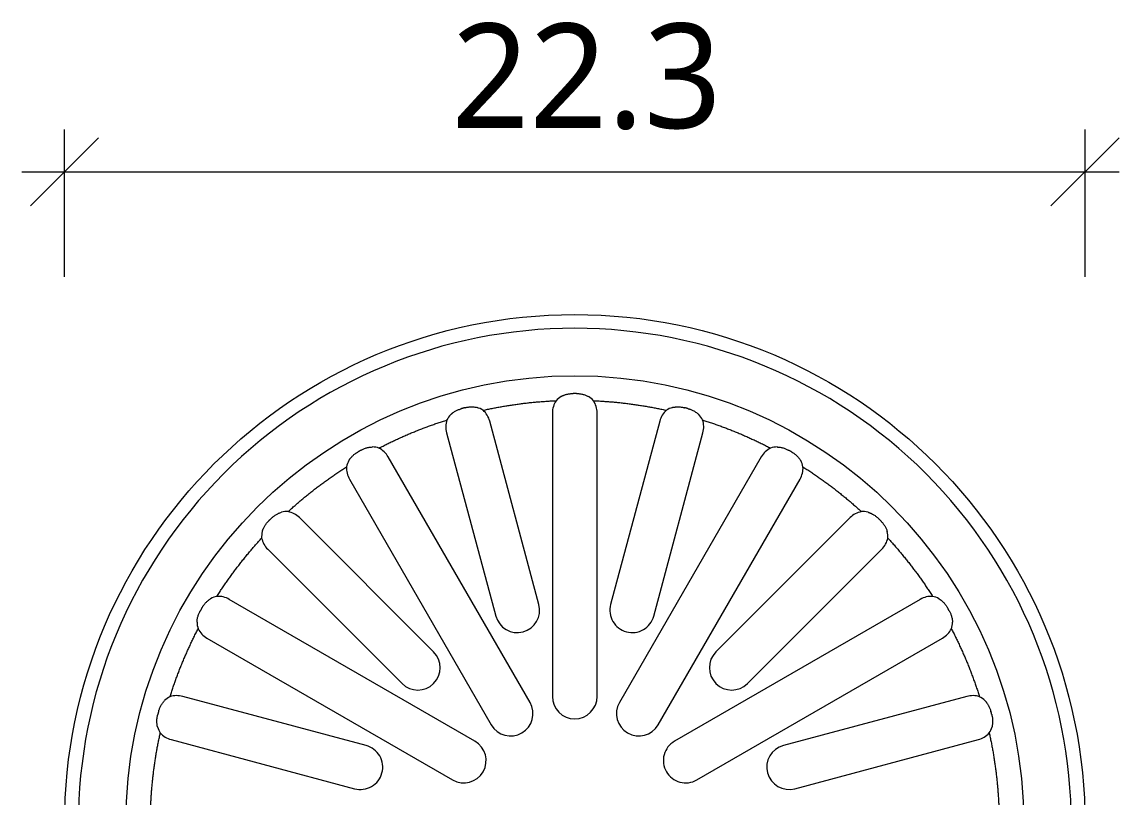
# Model space of a CAD drawing. Header units: millimetres. Extents: x -1245 to 7283, y 1609 to 4579.
# Drawn here: x 5082.1 to 5291.7, y 3968.7 to 4116.8 of the extents above; entities that cross this region are included whole.
import ezdxf

# ---------------------------------------------------------------- set-up
doc = ezdxf.new("R2010")
doc.units = ezdxf.units.MM
doc.styles.add('微軟正黑體-20', font='Microsoft JhengHei.ttf', dxfattribs={"height": 20})

msp = doc.modelspace()

# ---------------------------------------------------------------- linework, layer by layer
at = {"lineweight": 5}
for p, q in [((5090.24, 4068.13, 163.19), (5090.24, 4096.28, 163.19)), ((5285.17, 4068.13, 163.19), (5285.17, 4096.28, 163.19)), ((5096.75, 4094.66, 163.19), (5083.74, 4081.65, 163.19)), ((5278.66, 4081.65, 163.19), (5291.67, 4094.66, 163.19)), ((5082.11, 4088.15, 163.19), (5291.67, 4088.15, 163.19)), ((5180.86, 4005.49, 163.19), (5171.47, 4040.53, 163.19)), ((5183.44, 4042.11, 163.19), (5183.44, 3987.91, 163.19)), ((5191.98, 3987.91, 163.19), (5191.98, 4042.11, 163.19)), ((5203.94, 4040.53, 163.19), (5194.55, 4005.49, 163.19)), ((5163.22, 4038.32, 163.19), (5172.61, 4003.28, 163.19)), ((5202.8, 4003.28, 163.19), (5212.19, 4038.32, 163.19)), ((5179.17, 3986.77, 163.19), (5152.07, 4033.7, 163.19)), ((5223.34, 4033.7, 163.19), (5196.25, 3986.77, 163.19)), ((5144.67, 4029.43, 163.19), (5171.77, 3982.5, 163.19)), ((5203.64, 3982.5, 163.19), (5230.74, 4029.43, 163.19)), ((5160.75, 3996.44, 163.19), (5135.1, 4022.09, 163.19)), ((5240.31, 4022.09, 163.19), (5214.66, 3996.44, 163.19)), ((5129.06, 4016.05, 163.19), (5154.71, 3990.4, 163.19)), ((5220.7, 3990.4, 163.19), (5246.35, 4016.05, 163.19)), ((5168.64, 3979.37, 163.19), (5121.71, 4006.47, 163.19)), ((5253.7, 4006.47, 163.19), (5206.77, 3979.37, 163.19)), ((5117.44, 3999.08, 163.19), (5164.37, 3971.98, 163.19)), ((5211.04, 3971.98, 163.19), (5257.97, 3999.08, 163.19)), ((5147.86, 3978.54, 163.19), (5112.82, 3987.92, 163.19)), ((5262.59, 3987.92, 163.19), (5227.55, 3978.54, 163.19)), ((5110.61, 3979.68, 163.19), (5145.65, 3970.29, 163.19)), ((5229.76, 3970.29, 163.19), (5264.8, 3979.68, 163.19))]:
    msp.add_line(p, q, dxfattribs=at)
for radius in [97.46, 85.77]:
    msp.add_circle((5187.71, 3963.44, 163.19), radius, dxfattribs=at)
for points, knots in [([(5282.55, 3963.44, 163.19), (5282.55, 3938.29, 163.19), (5272.55, 3914.16, 163.19), (5236.98, 3878.59, 163.19), (5212.86, 3868.6, 163.19), (5162.55, 3868.6, 163.19), (5138.43, 3878.59, 163.19), (5102.86, 3914.16, 163.19), (5092.86, 3938.29, 163.19), (5092.86, 3988.59, 163.19), (5102.86, 4012.72, 163.19), (5138.43, 4048.29, 163.19), (5162.55, 4058.28, 163.19), (5212.86, 4058.28, 163.19), (5236.98, 4048.29, 163.19), (5272.55, 4012.72, 163.19), (5282.55, 3988.59, 163.19), (5282.55, 3963.44, 163.19)], [0, 0, 0, 0, 0.125, 0.125, 0.25, 0.25, 0.375, 0.375, 0.5, 0.5, 0.625, 0.625, 0.75, 0.75, 0.875, 0.875, 1, 1, 1, 1]), ([(5185.11, 4045.26, 163.19), (5185.16, 4045.28, 163.19), (5185.25, 4045.33, 163.19), (5185.39, 4045.39, 163.19), (5185.52, 4045.45, 163.19), (5185.71, 4045.52, 163.19), (5185.93, 4045.6, 163.19), (5186.23, 4045.68, 163.19), (5186.51, 4045.74, 163.19), (5186.81, 4045.78, 163.19), (5187.05, 4045.8, 163.19), (5187.25, 4045.81, 163.19), (5187.35, 4045.81, 163.19), (5187.39, 4045.81, 163.19)], [0, 0, 0, 0, 0.068534, 0.133405, 0.193969, 0.249675, 0.38202, 0.499626, 0.635108, 0.749654, 0.874925, 0.943475, 1, 1, 1, 1]), ([(5188.02, 4045.81, 163.19), (5187.97, 4045.81, 163.19), (5187.86, 4045.82, 163.19), (5187.71, 4045.82, 163.19), (5187.55, 4045.82, 163.19), (5187.45, 4045.81, 163.19), (5187.39, 4045.81, 163.19)], [0, 0, 0, 0, 0.250382, 0.5, 0.749618, 1, 1, 1, 1]), ([(5188.02, 4045.81, 163.19), (5188.06, 4045.81, 163.19), (5188.16, 4045.81, 163.19), (5188.36, 4045.8, 163.19), (5188.6, 4045.78, 163.19), (5188.9, 4045.74, 163.19), (5189.18, 4045.68, 163.19), (5189.47, 4045.6, 163.19), (5189.75, 4045.5, 163.19), (5190.03, 4045.39, 163.19), (5190.21, 4045.3, 163.19), (5190.3, 4045.26, 163.19)], [0, 0, 0, 0, 0.056352, 0.124658, 0.249629, 0.364158, 0.499576, 0.617262, 0.749624, 0.865858, 1, 1, 1, 1]), ([(5164.02, 4041.8, 163.19), (5164.06, 4041.83, 163.19), (5164.14, 4041.9, 163.19), (5164.26, 4042, 163.19), (5164.37, 4042.09, 163.19), (5164.53, 4042.2, 163.19), (5164.73, 4042.34, 163.19), (5164.99, 4042.49, 163.19), (5165.25, 4042.62, 163.19), (5165.53, 4042.74, 163.19), (5165.76, 4042.82, 163.19), (5165.95, 4042.88, 163.19), (5166.04, 4042.91, 163.19), (5166.09, 4042.92, 163.19)], [0, 0, 0, 0, 0.068534, 0.133405, 0.193969, 0.249675, 0.38202, 0.499626, 0.635108, 0.749654, 0.874925, 0.943475, 1, 1, 1, 1]), ([(5166.69, 4043.08, 163.19), (5166.64, 4043.07, 163.19), (5166.54, 4043.05, 163.19), (5166.38, 4043.01, 163.19), (5166.23, 4042.97, 163.19), (5166.14, 4042.93, 163.19), (5166.09, 4042.92, 163.19)], [0, 0, 0, 0, 0.250382, 0.5, 0.749618, 1, 1, 1, 1]), ([(5166.69, 4043.08, 163.19), (5166.73, 4043.09, 163.19), (5166.83, 4043.12, 163.19), (5167.02, 4043.16, 163.19), (5167.26, 4043.21, 163.19), (5167.55, 4043.24, 163.19), (5167.85, 4043.26, 163.19), (5168.15, 4043.26, 163.19), (5168.44, 4043.24, 163.19), (5168.74, 4043.2, 163.19), (5168.93, 4043.16, 163.19), (5169.04, 4043.14, 163.19)], [0, 0, 0, 0, 0.056352, 0.124658, 0.249629, 0.364158, 0.499576, 0.617262, 0.749624, 0.865858, 1, 1, 1, 1]), ([(5170.2, 4042.61, 163.19), (5170.48, 4042.67, 163.19), (5171.06, 4042.79, 163.19), (5171.92, 4042.97, 163.19), (5172.78, 4043.14, 163.19), (5173.65, 4043.29, 163.19), (5174.52, 4043.44, 163.19), (5175.38, 4043.58, 163.19), (5176.25, 4043.71, 163.19), (5177.12, 4043.83, 163.19), (5177.99, 4043.94, 163.19), (5178.87, 4044.04, 163.19), (5179.74, 4044.13, 163.19), (5180.62, 4044.21, 163.19), (5181.49, 4044.28, 163.19), (5182.37, 4044.34, 163.19), (5183.25, 4044.4, 163.19), (5183.83, 4044.43, 163.19), (5184.13, 4044.44, 163.19)], [0, 0, 0, 0, 0.0626289, 0.1252063, 0.1877395, 0.2502358, 0.3127027, 0.3751474, 0.4375774, 0.5, 0.5624226, 0.6248526, 0.6872973, 0.7497642, 0.8122605, 0.8747937, 0.9373711, 1, 1, 1, 1]), ([(5191.28, 4044.44, 163.19), (5191.58, 4044.43, 163.19), (5192.16, 4044.4, 163.19), (5193.04, 4044.34, 163.19), (5193.92, 4044.28, 163.19), (5194.8, 4044.21, 163.19), (5195.67, 4044.13, 163.19), (5196.54, 4044.04, 163.19), (5197.42, 4043.94, 163.19), (5198.29, 4043.83, 163.19), (5199.16, 4043.71, 163.19), (5200.03, 4043.58, 163.19), (5200.9, 4043.44, 163.19), (5201.76, 4043.29, 163.19), (5202.63, 4043.14, 163.19), (5203.49, 4042.97, 163.19), (5204.35, 4042.79, 163.19), (5204.93, 4042.67, 163.19), (5205.21, 4042.61, 163.19)], [0, 0, 0, 0, 0.0626289, 0.1252063, 0.1877395, 0.2502358, 0.3127027, 0.3751474, 0.4375774, 0.5, 0.5624226, 0.6248526, 0.6872973, 0.7497642, 0.8122605, 0.8747937, 0.9373711, 1, 1, 1, 1]), ([(5206.37, 4043.14, 163.19), (5206.43, 4043.15, 163.19), (5206.53, 4043.17, 163.19), (5206.68, 4043.2, 163.19), (5206.82, 4043.22, 163.19), (5207.02, 4043.24, 163.19), (5207.26, 4043.26, 163.19), (5207.56, 4043.26, 163.19), (5207.85, 4043.24, 163.19), (5208.15, 4043.21, 163.19), (5208.39, 4043.16, 163.19), (5208.58, 4043.12, 163.19), (5208.68, 4043.09, 163.19), (5208.72, 4043.08, 163.19)], [0, 0, 0, 0, 0.068534, 0.133405, 0.193969, 0.249675, 0.38202, 0.499626, 0.635108, 0.749654, 0.874925, 0.943475, 1, 1, 1, 1]), ([(5209.32, 4042.92, 163.19), (5209.28, 4042.93, 163.19), (5209.18, 4042.97, 163.19), (5209.03, 4043.01, 163.19), (5208.88, 4043.05, 163.19), (5208.77, 4043.07, 163.19), (5208.72, 4043.08, 163.19)], [0, 0, 0, 0, 0.2503822, 0.5, 0.7496178, 1, 1, 1, 1]), ([(5209.32, 4042.92, 163.19), (5209.37, 4042.91, 163.19), (5209.46, 4042.88, 163.19), (5209.65, 4042.82, 163.19), (5209.88, 4042.74, 163.19), (5210.16, 4042.63, 163.19), (5210.42, 4042.49, 163.19), (5210.68, 4042.34, 163.19), (5210.92, 4042.18, 163.19), (5211.16, 4042, 163.19), (5211.31, 4041.87, 163.19), (5211.39, 4041.8, 163.19)], [0, 0, 0, 0, 0.056352, 0.124658, 0.249629, 0.364158, 0.499576, 0.617262, 0.749624, 0.865858, 1, 1, 1, 1]), ([(5150.3, 4035.38, 163.19), (5150.56, 4035.51, 163.19), (5151.09, 4035.78, 163.19), (5151.87, 4036.17, 163.19), (5152.66, 4036.56, 163.19), (5153.46, 4036.93, 163.19), (5154.26, 4037.3, 163.19), (5155.06, 4037.66, 163.19), (5155.87, 4038.01, 163.19), (5156.68, 4038.35, 163.19), (5157.49, 4038.68, 163.19), (5158.31, 4039, 163.19), (5159.13, 4039.32, 163.19), (5159.95, 4039.62, 163.19), (5160.78, 4039.92, 163.19), (5161.61, 4040.21, 163.19), (5162.45, 4040.49, 163.19), (5163.01, 4040.66, 163.19), (5163.29, 4040.75, 163.19)], [0, 0, 0, 0, 0.062629, 0.125206, 0.187739, 0.250236, 0.312703, 0.375147, 0.437577, 0.5, 0.562423, 0.624853, 0.687297, 0.749764, 0.812261, 0.874794, 0.937371, 1, 1, 1, 1]), ([(5212.13, 4040.75, 163.19), (5212.41, 4040.66, 163.19), (5212.96, 4040.49, 163.19), (5213.8, 4040.21, 163.19), (5214.63, 4039.92, 163.19), (5215.46, 4039.62, 163.19), (5216.28, 4039.32, 163.19), (5217.1, 4039, 163.19), (5217.92, 4038.68, 163.19), (5218.73, 4038.35, 163.19), (5219.54, 4038.01, 163.19), (5220.35, 4037.66, 163.19), (5221.15, 4037.3, 163.19), (5221.95, 4036.93, 163.19), (5222.75, 4036.56, 163.19), (5223.54, 4036.17, 163.19), (5224.33, 4035.78, 163.19), (5224.85, 4035.51, 163.19), (5225.11, 4035.38, 163.19)], [0, 0, 0, 0, 0.062629, 0.125206, 0.187739, 0.250236, 0.312703, 0.375147, 0.437577, 0.5, 0.562423, 0.624853, 0.687297, 0.749764, 0.812261, 0.874794, 0.937371, 1, 1, 1, 1]), ([(5144.55, 4033, 163.19), (5144.58, 4033.04, 163.19), (5144.64, 4033.13, 163.19), (5144.72, 4033.25, 163.19), (5144.81, 4033.37, 163.19), (5144.93, 4033.52, 163.19), (5145.09, 4033.7, 163.19), (5145.31, 4033.92, 163.19), (5145.52, 4034.12, 163.19), (5145.76, 4034.3, 163.19), (5145.96, 4034.44, 163.19), (5146.13, 4034.54, 163.19), (5146.21, 4034.59, 163.19), (5146.25, 4034.61, 163.19)], [0, 0, 0, 0, 0.068534, 0.133405, 0.193969, 0.249675, 0.38202, 0.499626, 0.635108, 0.749654, 0.874925, 0.943475, 1, 1, 1, 1]), ([(5146.79, 4034.93, 163.19), (5146.75, 4034.9, 163.19), (5146.65, 4034.86, 163.19), (5146.52, 4034.78, 163.19), (5146.38, 4034.7, 163.19), (5146.3, 4034.64, 163.19), (5146.25, 4034.61, 163.19)], [0, 0, 0, 0, 0.250382, 0.5, 0.749618, 1, 1, 1, 1]), ([(5146.79, 4034.93, 163.19), (5146.83, 4034.95, 163.19), (5146.92, 4035, 163.19), (5147.09, 4035.09, 163.19), (5147.31, 4035.2, 163.19), (5147.59, 4035.31, 163.19), (5147.86, 4035.4, 163.19), (5148.16, 4035.47, 163.19), (5148.44, 4035.53, 163.19), (5148.74, 4035.57, 163.19), (5148.94, 4035.59, 163.19), (5149.04, 4035.59, 163.19)], [0, 0, 0, 0, 0.056352, 0.124658, 0.249629, 0.364158, 0.499576, 0.617262, 0.749624, 0.865858, 1, 1, 1, 1]), ([(5226.37, 4035.59, 163.19), (5226.42, 4035.59, 163.19), (5226.52, 4035.58, 163.19), (5226.68, 4035.57, 163.19), (5226.82, 4035.55, 163.19), (5227.01, 4035.52, 163.19), (5227.25, 4035.47, 163.19), (5227.55, 4035.4, 163.19), (5227.82, 4035.31, 163.19), (5228.1, 4035.2, 163.19), (5228.32, 4035.09, 163.19), (5228.49, 4035, 163.19), (5228.58, 4034.95, 163.19), (5228.62, 4034.93, 163.19)], [0, 0, 0, 0, 0.068534, 0.133405, 0.193969, 0.249675, 0.38202, 0.499626, 0.635108, 0.749654, 0.874925, 0.943475, 1, 1, 1, 1]), ([(5229.16, 4034.61, 163.19), (5229.12, 4034.64, 163.19), (5229.03, 4034.7, 163.19), (5228.9, 4034.78, 163.19), (5228.76, 4034.86, 163.19), (5228.67, 4034.9, 163.19), (5228.62, 4034.93, 163.19)], [0, 0, 0, 0, 0.250382, 0.5, 0.749618, 1, 1, 1, 1]), ([(5229.16, 4034.61, 163.19), (5229.2, 4034.59, 163.19), (5229.28, 4034.54, 163.19), (5229.45, 4034.44, 163.19), (5229.65, 4034.3, 163.19), (5229.89, 4034.12, 163.19), (5230.1, 4033.92, 163.19), (5230.32, 4033.71, 163.19), (5230.51, 4033.49, 163.19), (5230.69, 4033.25, 163.19), (5230.8, 4033.09, 163.19), (5230.86, 4033, 163.19)], [0, 0, 0, 0, 0.0563524, 0.124658, 0.249629, 0.3641576, 0.499576, 0.6172622, 0.7496241, 0.8658578, 1, 1, 1, 1]), ([(5132.96, 4023.24, 163.19), (5133.18, 4023.44, 163.19), (5133.61, 4023.84, 163.19), (5134.27, 4024.42, 163.19), (5134.93, 4025, 163.19), (5135.6, 4025.57, 163.19), (5136.28, 4026.13, 163.19), (5136.96, 4026.68, 163.19), (5137.65, 4027.23, 163.19), (5138.35, 4027.77, 163.19), (5139.05, 4028.3, 163.19), (5139.75, 4028.82, 163.19), (5140.46, 4029.34, 163.19), (5141.18, 4029.84, 163.19), (5141.9, 4030.34, 163.19), (5142.63, 4030.84, 163.19), (5143.37, 4031.32, 163.19), (5143.86, 4031.64, 163.19), (5144.11, 4031.8, 163.19)], [0, 0, 0, 0, 0.062629, 0.125206, 0.187739, 0.250236, 0.312703, 0.375147, 0.437577, 0.5, 0.562423, 0.624853, 0.687297, 0.749764, 0.812261, 0.874794, 0.937371, 1, 1, 1, 1]), ([(5231.3, 4031.8, 163.19), (5231.55, 4031.64, 163.19), (5232.05, 4031.32, 163.19), (5232.78, 4030.84, 163.19), (5233.51, 4030.34, 163.19), (5234.23, 4029.84, 163.19), (5234.95, 4029.34, 163.19), (5235.66, 4028.82, 163.19), (5236.37, 4028.3, 163.19), (5237.07, 4027.77, 163.19), (5237.76, 4027.23, 163.19), (5238.45, 4026.68, 163.19), (5239.13, 4026.13, 163.19), (5239.81, 4025.57, 163.19), (5240.48, 4025, 163.19), (5241.14, 4024.42, 163.19), (5241.8, 4023.84, 163.19), (5242.24, 4023.44, 163.19), (5242.45, 4023.24, 163.19)], [0, 0, 0, 0, 0.062629, 0.125206, 0.187739, 0.250236, 0.312703, 0.375147, 0.437577, 0.5, 0.562423, 0.624853, 0.687297, 0.749764, 0.812261, 0.874794, 0.937371, 1, 1, 1, 1]), ([(5129.68, 4021.9, 163.19), (5129.65, 4021.87, 163.19), (5129.57, 4021.8, 163.19), (5129.45, 4021.69, 163.19), (5129.35, 4021.58, 163.19), (5129.28, 4021.5, 163.19), (5129.24, 4021.46, 163.19)], [0, 0, 0, 0, 0.250382, 0.5, 0.749618, 1, 1, 1, 1]), ([(5129.68, 4021.9, 163.19), (5129.72, 4021.93, 163.19), (5129.78, 4022, 163.19), (5129.93, 4022.14, 163.19), (5130.12, 4022.3, 163.19), (5130.35, 4022.47, 163.19), (5130.6, 4022.63, 163.19), (5130.86, 4022.78, 163.19), (5131.12, 4022.91, 163.19), (5131.4, 4023.03, 163.19), (5131.59, 4023.09, 163.19), (5131.69, 4023.13, 163.19)], [0, 0, 0, 0, 0.056352, 0.124658, 0.249629, 0.364158, 0.499576, 0.617262, 0.749624, 0.865858, 1, 1, 1, 1]), ([(5243.72, 4023.13, 163.19), (5243.78, 4023.11, 163.19), (5243.87, 4023.08, 163.19), (5244.02, 4023.02, 163.19), (5244.15, 4022.97, 163.19), (5244.33, 4022.89, 163.19), (5244.55, 4022.79, 163.19), (5244.81, 4022.63, 163.19), (5245.06, 4022.48, 163.19), (5245.29, 4022.3, 163.19), (5245.48, 4022.14, 163.19), (5245.63, 4022, 163.19), (5245.7, 4021.93, 163.19), (5245.73, 4021.9, 163.19)], [0, 0, 0, 0, 0.068534, 0.133405, 0.193969, 0.249675, 0.38202, 0.499626, 0.635108, 0.749654, 0.874925, 0.943475, 1, 1, 1, 1]), ([(5246.17, 4021.46, 163.19), (5246.13, 4021.5, 163.19), (5246.07, 4021.58, 163.19), (5245.96, 4021.69, 163.19), (5245.84, 4021.8, 163.19), (5245.77, 4021.87, 163.19), (5245.73, 4021.9, 163.19)], [0, 0, 0, 0, 0.250382, 0.5, 0.749618, 1, 1, 1, 1]), ([(5128.02, 4019.46, 163.19), (5128.03, 4019.51, 163.19), (5128.07, 4019.61, 163.19), (5128.12, 4019.75, 163.19), (5128.17, 4019.88, 163.19), (5128.25, 4020.06, 163.19), (5128.36, 4020.28, 163.19), (5128.51, 4020.55, 163.19), (5128.67, 4020.79, 163.19), (5128.85, 4021.03, 163.19), (5129.01, 4021.21, 163.19), (5129.14, 4021.36, 163.19), (5129.21, 4021.43, 163.19), (5129.24, 4021.46, 163.19)], [0, 0, 0, 0, 0.0685345, 0.1334045, 0.1939686, 0.2496751, 0.3820196, 0.4996257, 0.635108, 0.7496542, 0.8749251, 0.9434754, 1, 1, 1, 1]), ([(5246.17, 4021.46, 163.19), (5246.2, 4021.43, 163.19), (5246.27, 4021.36, 163.19), (5246.4, 4021.22, 163.19), (5246.56, 4021.03, 163.19), (5246.74, 4020.79, 163.19), (5246.9, 4020.55, 163.19), (5247.05, 4020.28, 163.19), (5247.18, 4020.02, 163.19), (5247.3, 4019.74, 163.19), (5247.36, 4019.56, 163.19), (5247.4, 4019.46, 163.19)], [0, 0, 0, 0, 0.056352, 0.124658, 0.249629, 0.364158, 0.499576, 0.617262, 0.749624, 0.865858, 1, 1, 1, 1]), ([(5119.35, 4007.04, 163.19), (5119.5, 4007.28, 163.19), (5119.82, 4007.78, 163.19), (5120.31, 4008.51, 163.19), (5120.8, 4009.24, 163.19), (5121.3, 4009.96, 163.19), (5121.81, 4010.68, 163.19), (5122.32, 4011.39, 163.19), (5122.85, 4012.1, 163.19), (5123.38, 4012.8, 163.19), (5123.92, 4013.49, 163.19), (5124.46, 4014.18, 163.19), (5125.02, 4014.86, 163.19), (5125.58, 4015.54, 163.19), (5126.15, 4016.21, 163.19), (5126.72, 4016.87, 163.19), (5127.31, 4017.53, 163.19), (5127.7, 4017.97, 163.19), (5127.9, 4018.19, 163.19)], [0, 0, 0, 0, 0.062629, 0.125206, 0.187739, 0.250236, 0.312703, 0.375147, 0.437577, 0.5, 0.562423, 0.624853, 0.687297, 0.749764, 0.812261, 0.874794, 0.937371, 1, 1, 1, 1]), ([(5247.51, 4018.19, 163.19), (5247.71, 4017.97, 163.19), (5248.1, 4017.53, 163.19), (5248.69, 4016.87, 163.19), (5249.26, 4016.21, 163.19), (5249.83, 4015.54, 163.19), (5250.39, 4014.86, 163.19), (5250.95, 4014.18, 163.19), (5251.49, 4013.49, 163.19), (5252.03, 4012.8, 163.19), (5252.56, 4012.1, 163.19), (5253.09, 4011.39, 163.19), (5253.6, 4010.68, 163.19), (5254.11, 4009.96, 163.19), (5254.61, 4009.24, 163.19), (5255.1, 4008.51, 163.19), (5255.59, 4007.78, 163.19), (5255.91, 4007.28, 163.19), (5256.07, 4007.04, 163.19)], [0, 0, 0, 0, 0.062629, 0.125206, 0.187739, 0.250236, 0.312703, 0.375147, 0.437577, 0.5, 0.562423, 0.624853, 0.687297, 0.749764, 0.812261, 0.874794, 0.937371, 1, 1, 1, 1]), ([(5116.53, 4004.89, 163.19), (5116.5, 4004.85, 163.19), (5116.44, 4004.76, 163.19), (5116.36, 4004.63, 163.19), (5116.29, 4004.49, 163.19), (5116.24, 4004.4, 163.19), (5116.22, 4004.35, 163.19)], [0, 0, 0, 0, 0.250382, 0.5, 0.749618, 1, 1, 1, 1]), ([(5116.53, 4004.89, 163.19), (5116.55, 4004.93, 163.19), (5116.6, 4005.02, 163.19), (5116.71, 4005.18, 163.19), (5116.84, 4005.39, 163.19), (5117.03, 4005.62, 163.19), (5117.22, 4005.84, 163.19), (5117.44, 4006.05, 163.19), (5117.66, 4006.24, 163.19), (5117.9, 4006.43, 163.19), (5118.06, 4006.54, 163.19), (5118.15, 4006.6, 163.19)], [0, 0, 0, 0, 0.056352, 0.124658, 0.249629, 0.364158, 0.499576, 0.617262, 0.749624, 0.865858, 1, 1, 1, 1]), ([(5172.61, 4003.28, 163.19), (5173.22, 4001.01, 163.19), (5175.56, 3999.65, 163.19), (5180.11, 4000.87, 163.19), (5181.47, 4003.22, 163.19), (5180.86, 4005.49, 163.19)], [0, 0, 0, 0, 0.5, 0.5, 1, 1, 1, 1]), ([(5194.55, 4005.49, 163.19), (5194.26, 4004.4, 163.19), (5194.41, 4003.23, 163.19), (5195.55, 4001.27, 163.19), (5196.48, 4000.56, 163.19), (5198.67, 3999.97, 163.19), (5199.83, 4000.12, 163.19), (5201.79, 4001.26, 163.19), (5202.51, 4002.19, 163.19), (5202.8, 4003.28, 163.19)], [0, 0, 0, 0, 0.25, 0.25, 0.5, 0.5, 0.75, 0.75, 1, 1, 1, 1]), ([(5257.26, 4006.6, 163.19), (5257.31, 4006.57, 163.19), (5257.4, 4006.51, 163.19), (5257.52, 4006.42, 163.19), (5257.63, 4006.33, 163.19), (5257.79, 4006.21, 163.19), (5257.97, 4006.05, 163.19), (5258.19, 4005.84, 163.19), (5258.38, 4005.62, 163.19), (5258.57, 4005.39, 163.19), (5258.7, 4005.19, 163.19), (5258.81, 4005.02, 163.19), (5258.86, 4004.93, 163.19), (5258.88, 4004.89, 163.19)], [0, 0, 0, 0, 0.068534, 0.133405, 0.193969, 0.249675, 0.38202, 0.499626, 0.635108, 0.749654, 0.874925, 0.943475, 1, 1, 1, 1]), ([(5259.19, 4004.35, 163.19), (5259.17, 4004.4, 163.19), (5259.12, 4004.49, 163.19), (5259.05, 4004.63, 163.19), (5258.97, 4004.76, 163.19), (5258.91, 4004.85, 163.19), (5258.88, 4004.89, 163.19)], [0, 0, 0, 0, 0.250382, 0.5, 0.749618, 1, 1, 1, 1]), ([(5115.55, 4002.1, 163.19), (5115.55, 4002.15, 163.19), (5115.56, 4002.26, 163.19), (5115.58, 4002.41, 163.19), (5115.59, 4002.55, 163.19), (5115.62, 4002.75, 163.19), (5115.67, 4002.98, 163.19), (5115.75, 4003.28, 163.19), (5115.84, 4003.56, 163.19), (5115.95, 4003.83, 163.19), (5116.05, 4004.05, 163.19), (5116.15, 4004.23, 163.19), (5116.2, 4004.31, 163.19), (5116.22, 4004.35, 163.19)], [0, 0, 0, 0, 0.068534, 0.133405, 0.193969, 0.249675, 0.38202, 0.499626, 0.635108, 0.749654, 0.874925, 0.943475, 1, 1, 1, 1]), ([(5259.19, 4004.35, 163.19), (5259.22, 4004.31, 163.19), (5259.27, 4004.23, 163.19), (5259.36, 4004.05, 163.19), (5259.46, 4003.83, 163.19), (5259.57, 4003.56, 163.19), (5259.66, 4003.28, 163.19), (5259.74, 4002.99, 163.19), (5259.8, 4002.7, 163.19), (5259.84, 4002.4, 163.19), (5259.85, 4002.21, 163.19), (5259.86, 4002.1, 163.19)], [0, 0, 0, 0, 0.056352, 0.124658, 0.249629, 0.364158, 0.499576, 0.617262, 0.749624, 0.865858, 1, 1, 1, 1]), ([(5110.39, 3987.86, 163.19), (5110.48, 3988.14, 163.19), (5110.66, 3988.7, 163.19), (5110.94, 3989.53, 163.19), (5111.22, 3990.36, 163.19), (5111.52, 3991.19, 163.19), (5111.83, 3992.02, 163.19), (5112.14, 3992.84, 163.19), (5112.46, 3993.65, 163.19), (5112.8, 3994.47, 163.19), (5113.14, 3995.28, 163.19), (5113.49, 3996.08, 163.19), (5113.84, 3996.89, 163.19), (5114.21, 3997.68, 163.19), (5114.59, 3998.48, 163.19), (5114.97, 3999.27, 163.19), (5115.36, 4000.06, 163.19), (5115.63, 4000.58, 163.19), (5115.77, 4000.84, 163.19)], [0, 0, 0, 0, 0.062629, 0.125206, 0.187739, 0.250236, 0.312703, 0.375147, 0.437577, 0.5, 0.562423, 0.624853, 0.687297, 0.749764, 0.812261, 0.874794, 0.937371, 1, 1, 1, 1]), ([(5259.64, 4000.84, 163.19), (5259.78, 4000.58, 163.19), (5260.05, 4000.06, 163.19), (5260.44, 3999.27, 163.19), (5260.82, 3998.48, 163.19), (5261.2, 3997.68, 163.19), (5261.57, 3996.89, 163.19), (5261.93, 3996.08, 163.19), (5262.28, 3995.28, 163.19), (5262.62, 3994.47, 163.19), (5262.95, 3993.65, 163.19), (5263.27, 3992.84, 163.19), (5263.58, 3992.02, 163.19), (5263.89, 3991.19, 163.19), (5264.19, 3990.36, 163.19), (5264.47, 3989.53, 163.19), (5264.75, 3988.7, 163.19), (5264.93, 3988.14, 163.19), (5265.02, 3987.86, 163.19)], [0, 0, 0, 0, 0.062629, 0.125206, 0.187739, 0.250236, 0.312703, 0.375147, 0.437577, 0.5, 0.562423, 0.624853, 0.687297, 0.749764, 0.812261, 0.874794, 0.937371, 1, 1, 1, 1]), ([(5154.71, 3990.4, 163.19), (5156.38, 3988.73, 163.19), (5159.08, 3988.73, 163.19), (5162.41, 3992.06, 163.19), (5162.41, 3994.77, 163.19), (5160.75, 3996.44, 163.19)], [0, 0, 0, 0, 0.5, 0.5, 1, 1, 1, 1]), ([(5214.66, 3996.44, 163.19), (5213, 3994.77, 163.19), (5213, 3992.06, 163.19), (5216.33, 3988.73, 163.19), (5219.04, 3988.73, 163.19), (5220.7, 3990.4, 163.19)], [0, 0, 0, 0, 0.5, 0.5, 1, 1, 1, 1]), ([(5108.23, 3985.06, 163.19), (5108.24, 3985.1, 163.19), (5108.26, 3985.2, 163.19), (5108.32, 3985.39, 163.19), (5108.4, 3985.62, 163.19), (5108.52, 3985.89, 163.19), (5108.65, 3986.15, 163.19), (5108.8, 3986.41, 163.19), (5108.97, 3986.65, 163.19), (5109.15, 3986.89, 163.19), (5109.28, 3987.04, 163.19), (5109.35, 3987.12, 163.19)], [0, 0, 0, 0, 0.056352, 0.124658, 0.249629, 0.364158, 0.499576, 0.617262, 0.749624, 0.865858, 1, 1, 1, 1]), ([(5171.77, 3982.5, 163.19), (5172.95, 3980.46, 163.19), (5175.56, 3979.76, 163.19), (5179.64, 3982.12, 163.19), (5180.34, 3984.73, 163.19), (5179.17, 3986.77, 163.19)], [0, 0, 0, 0, 0.5, 0.5, 1, 1, 1, 1]), ([(5183.44, 3987.91, 163.19), (5183.44, 3985.56, 163.19), (5185.35, 3983.64, 163.19), (5190.06, 3983.64, 163.19), (5191.98, 3985.56, 163.19), (5191.98, 3987.91, 163.19)], [0, 0, 0, 0, 0.5, 0.5, 1, 1, 1, 1]), ([(5196.25, 3986.77, 163.19), (5195.07, 3984.73, 163.19), (5195.77, 3982.12, 163.19), (5199.85, 3979.76, 163.19), (5202.46, 3980.46, 163.19), (5203.64, 3982.5, 163.19)], [0, 0, 0, 0, 0.5, 0.5, 1, 1, 1, 1]), ([(5266.06, 3987.12, 163.19), (5266.1, 3987.08, 163.19), (5266.17, 3987, 163.19), (5266.27, 3986.89, 163.19), (5266.35, 3986.77, 163.19), (5266.47, 3986.61, 163.19), (5266.6, 3986.41, 163.19), (5266.76, 3986.15, 163.19), (5266.89, 3985.89, 163.19), (5267.01, 3985.62, 163.19), (5267.09, 3985.39, 163.19), (5267.15, 3985.2, 163.19), (5267.17, 3985.1, 163.19), (5267.18, 3985.06, 163.19)], [0, 0, 0, 0, 0.068534, 0.133405, 0.193969, 0.249675, 0.38202, 0.499626, 0.635108, 0.749654, 0.874925, 0.943475, 1, 1, 1, 1]), ([(5108, 3982.11, 163.19), (5107.99, 3982.16, 163.19), (5107.97, 3982.26, 163.19), (5107.95, 3982.41, 163.19), (5107.93, 3982.56, 163.19), (5107.91, 3982.75, 163.19), (5107.89, 3982.99, 163.19), (5107.89, 3983.3, 163.19), (5107.9, 3983.59, 163.19), (5107.94, 3983.88, 163.19), (5107.98, 3984.12, 163.19), (5108.03, 3984.32, 163.19), (5108.05, 3984.41, 163.19), (5108.07, 3984.46, 163.19)], [0, 0, 0, 0, 0.068534, 0.133405, 0.193969, 0.249675, 0.38202, 0.499626, 0.635108, 0.749654, 0.874925, 0.943475, 1, 1, 1, 1]), ([(5108.23, 3985.06, 163.19), (5108.21, 3985.01, 163.19), (5108.18, 3984.91, 163.19), (5108.13, 3984.76, 163.19), (5108.09, 3984.61, 163.19), (5108.08, 3984.51, 163.19), (5108.07, 3984.46, 163.19)], [0, 0, 0, 0, 0.250382, 0.5, 0.749618, 1, 1, 1, 1]), ([(5267.35, 3984.46, 163.19), (5267.34, 3984.51, 163.19), (5267.32, 3984.61, 163.19), (5267.28, 3984.76, 163.19), (5267.24, 3984.91, 163.19), (5267.2, 3985.01, 163.19), (5267.18, 3985.06, 163.19)], [0, 0, 0, 0, 0.250382, 0.5, 0.749618, 1, 1, 1, 1]), ([(5267.35, 3984.46, 163.19), (5267.36, 3984.41, 163.19), (5267.38, 3984.32, 163.19), (5267.43, 3984.12, 163.19), (5267.47, 3983.88, 163.19), (5267.51, 3983.59, 163.19), (5267.52, 3983.3, 163.19), (5267.52, 3982.99, 163.19), (5267.5, 3982.7, 163.19), (5267.47, 3982.4, 163.19), (5267.43, 3982.21, 163.19), (5267.41, 3982.11, 163.19)], [0, 0, 0, 0, 0.056352, 0.124658, 0.249629, 0.364158, 0.499576, 0.617262, 0.749624, 0.865858, 1, 1, 1, 1]), ([(5106.7, 3967.02, 163.19), (5106.72, 3967.31, 163.19), (5106.75, 3967.9, 163.19), (5106.8, 3968.78, 163.19), (5106.86, 3969.65, 163.19), (5106.93, 3970.53, 163.19), (5107.02, 3971.4, 163.19), (5107.11, 3972.28, 163.19), (5107.21, 3973.15, 163.19), (5107.32, 3974.02, 163.19), (5107.44, 3974.89, 163.19), (5107.57, 3975.76, 163.19), (5107.7, 3976.63, 163.19), (5107.85, 3977.5, 163.19), (5108.01, 3978.36, 163.19), (5108.18, 3979.22, 163.19), (5108.35, 3980.09, 163.19), (5108.48, 3980.66, 163.19), (5108.54, 3980.95, 163.19)], [0, 0, 0, 0, 0.062629, 0.125206, 0.187739, 0.250236, 0.312703, 0.375147, 0.437577, 0.5, 0.562423, 0.624853, 0.687297, 0.749764, 0.812261, 0.874794, 0.937371, 1, 1, 1, 1]), ([(5266.87, 3980.95, 163.19), (5266.93, 3980.66, 163.19), (5267.06, 3980.09, 163.19), (5267.24, 3979.22, 163.19), (5267.4, 3978.36, 163.19), (5267.56, 3977.5, 163.19), (5267.71, 3976.63, 163.19), (5267.85, 3975.76, 163.19), (5267.97, 3974.89, 163.19), (5268.09, 3974.02, 163.19), (5268.2, 3973.15, 163.19), (5268.3, 3972.28, 163.19), (5268.4, 3971.4, 163.19), (5268.48, 3970.53, 163.19), (5268.55, 3969.65, 163.19), (5268.61, 3968.78, 163.19), (5268.67, 3967.9, 163.19), (5268.69, 3967.31, 163.19), (5268.71, 3967.02, 163.19)], [0, 0, 0, 0, 0.062629, 0.125206, 0.187739, 0.250236, 0.312703, 0.375147, 0.437577, 0.5, 0.562423, 0.624853, 0.687297, 0.749764, 0.812261, 0.874794, 0.937371, 1, 1, 1, 1]), ([(5145.65, 3970.29, 163.19), (5146.74, 3969.99, 163.19), (5147.91, 3970.15, 163.19), (5149.87, 3971.28, 163.19), (5150.59, 3972.21, 163.19), (5151.17, 3974.4, 163.19), (5151.02, 3975.57, 163.19), (5149.89, 3977.53, 163.19), (5148.95, 3978.24, 163.19), (5147.86, 3978.54, 163.19)], [0, 0, 0, 0, 0.25, 0.25, 0.5, 0.5, 0.75, 0.75, 1, 1, 1, 1]), ([(5164.37, 3971.98, 163.19), (5166.42, 3970.8, 163.19), (5169.03, 3971.5, 163.19), (5171.39, 3975.58, 163.19), (5170.69, 3978.2, 163.19), (5168.64, 3979.37, 163.19)], [0, 0, 0, 0, 0.5, 0.5, 1, 1, 1, 1]), ([(5206.77, 3979.37, 163.19), (5205.79, 3978.81, 163.19), (5205.07, 3977.88, 163.19), (5204.48, 3975.69, 163.19), (5204.64, 3974.52, 163.19), (5205.77, 3972.56, 163.19), (5206.7, 3971.85, 163.19), (5208.89, 3971.26, 163.19), (5210.06, 3971.41, 163.19), (5211.04, 3971.98, 163.19)], [0, 0, 0, 0, 0.25, 0.25, 0.5, 0.5, 0.75, 0.75, 1, 1, 1, 1]), ([(5227.55, 3978.54, 163.19), (5225.27, 3977.93, 163.19), (5223.92, 3975.58, 163.19), (5225.14, 3971.03, 163.19), (5227.48, 3969.68, 163.19), (5229.76, 3970.29, 163.19)], [0, 0, 0, 0, 0.5, 0.5, 1, 1, 1, 1])]:
    msp.add_open_spline(points, degree=3, knots=knots, dxfattribs=at)
for points in [[(5185.11, 4045.26, 163.19), (5184.73, 4045.03, 163.19), (5184.4, 4044.75, 163.19), (5184.13, 4044.44, 163.19)], [(5191.28, 4044.44, 163.19), (5191.01, 4044.75, 163.19), (5190.68, 4045.03, 163.19), (5190.3, 4045.26, 163.19)], [(5170.2, 4042.61, 163.19), (5169.85, 4042.84, 163.19), (5169.46, 4043.02, 163.19), (5169.04, 4043.14, 163.19)], [(5171.47, 4040.53, 163.19), (5171.25, 4041.33, 163.19), (5170.81, 4042.05, 163.19), (5170.2, 4042.61, 163.19)], [(5184.13, 4044.44, 163.19), (5183.68, 4043.75, 163.19), (5183.44, 4042.94, 163.19), (5183.44, 4042.11, 163.19)], [(5191.98, 4042.11, 163.19), (5191.98, 4042.94, 163.19), (5191.73, 4043.75, 163.19), (5191.28, 4044.44, 163.19)], [(5205.21, 4042.61, 163.19), (5204.6, 4042.05, 163.19), (5204.16, 4041.33, 163.19), (5203.94, 4040.53, 163.19)], [(5206.37, 4043.14, 163.19), (5205.95, 4043.02, 163.19), (5205.56, 4042.84, 163.19), (5205.21, 4042.61, 163.19)], [(5163.29, 4040.75, 163.19), (5163.03, 4039.97, 163.19), (5163.01, 4039.12, 163.19), (5163.22, 4038.32, 163.19)], [(5164.02, 4041.8, 163.19), (5163.71, 4041.48, 163.19), (5163.47, 4041.13, 163.19), (5163.29, 4040.75, 163.19)], [(5212.13, 4040.75, 163.19), (5211.94, 4041.13, 163.19), (5211.7, 4041.48, 163.19), (5211.39, 4041.8, 163.19)], [(5212.19, 4038.32, 163.19), (5212.41, 4039.12, 163.19), (5212.38, 4039.97, 163.19), (5212.13, 4040.75, 163.19)], [(5150.3, 4035.38, 163.19), (5149.91, 4035.51, 163.19), (5149.49, 4035.58, 163.19), (5149.04, 4035.59, 163.19)], [(5152.07, 4033.7, 163.19), (5151.65, 4034.42, 163.19), (5151.04, 4035, 163.19), (5150.3, 4035.38, 163.19)], [(5225.11, 4035.38, 163.19), (5224.37, 4035, 163.19), (5223.76, 4034.42, 163.19), (5223.34, 4033.7, 163.19)], [(5226.37, 4035.59, 163.19), (5225.92, 4035.58, 163.19), (5225.5, 4035.51, 163.19), (5225.11, 4035.38, 163.19)], [(5144.55, 4033, 163.19), (5144.33, 4032.61, 163.19), (5144.19, 4032.21, 163.19), (5144.11, 4031.8, 163.19)], [(5231.3, 4031.8, 163.19), (5231.22, 4032.21, 163.19), (5231.08, 4032.61, 163.19), (5230.86, 4033, 163.19)], [(5144.11, 4031.8, 163.19), (5144.06, 4030.97, 163.19), (5144.26, 4030.15, 163.19), (5144.67, 4029.43, 163.19)], [(5230.74, 4029.43, 163.19), (5231.15, 4030.15, 163.19), (5231.35, 4030.97, 163.19), (5231.3, 4031.8, 163.19)], [(5132.96, 4023.24, 163.19), (5132.54, 4023.27, 163.19), (5132.12, 4023.23, 163.19), (5131.69, 4023.13, 163.19)], [(5135.1, 4022.09, 163.19), (5134.51, 4022.67, 163.19), (5133.77, 4023.07, 163.19), (5132.96, 4023.24, 163.19)], [(5242.45, 4023.24, 163.19), (5241.64, 4023.07, 163.19), (5240.9, 4022.67, 163.19), (5240.31, 4022.09, 163.19)], [(5243.72, 4023.13, 163.19), (5243.29, 4023.23, 163.19), (5242.87, 4023.27, 163.19), (5242.45, 4023.24, 163.19)], [(5128.02, 4019.46, 163.19), (5127.91, 4019.03, 163.19), (5127.87, 4018.6, 163.19), (5127.9, 4018.19, 163.19)], [(5127.9, 4018.19, 163.19), (5128.07, 4017.38, 163.19), (5128.47, 4016.63, 163.19), (5129.06, 4016.05, 163.19)], [(5246.35, 4016.05, 163.19), (5246.94, 4016.63, 163.19), (5247.34, 4017.38, 163.19), (5247.51, 4018.19, 163.19)], [(5247.51, 4018.19, 163.19), (5247.54, 4018.6, 163.19), (5247.5, 4019.03, 163.19), (5247.4, 4019.46, 163.19)], [(5119.35, 4007.04, 163.19), (5118.94, 4006.96, 163.19), (5118.54, 4006.81, 163.19), (5118.15, 4006.6, 163.19)], [(5121.71, 4006.47, 163.19), (5120.99, 4006.89, 163.19), (5120.17, 4007.08, 163.19), (5119.35, 4007.04, 163.19)], [(5256.07, 4007.04, 163.19), (5255.24, 4007.08, 163.19), (5254.42, 4006.89, 163.19), (5253.7, 4006.47, 163.19)], [(5257.26, 4006.6, 163.19), (5256.87, 4006.81, 163.19), (5256.48, 4006.96, 163.19), (5256.07, 4007.04, 163.19)], [(5115.55, 4002.1, 163.19), (5115.56, 4001.66, 163.19), (5115.63, 4001.24, 163.19), (5115.77, 4000.84, 163.19)], [(5115.77, 4000.84, 163.19), (5116.14, 4000.1, 163.19), (5116.72, 3999.49, 163.19), (5117.44, 3999.08, 163.19)], [(5257.97, 3999.08, 163.19), (5258.69, 3999.49, 163.19), (5259.27, 4000.1, 163.19), (5259.64, 4000.84, 163.19)], [(5259.64, 4000.84, 163.19), (5259.78, 4001.24, 163.19), (5259.85, 4001.66, 163.19), (5259.86, 4002.1, 163.19)], [(5112.82, 3987.92, 163.19), (5112.02, 3988.14, 163.19), (5111.18, 3988.12, 163.19), (5110.39, 3987.86, 163.19)], [(5265.02, 3987.86, 163.19), (5264.23, 3988.12, 163.19), (5263.39, 3988.14, 163.19), (5262.59, 3987.92, 163.19)], [(5110.39, 3987.86, 163.19), (5110.02, 3987.67, 163.19), (5109.67, 3987.43, 163.19), (5109.35, 3987.12, 163.19)], [(5266.06, 3987.12, 163.19), (5265.74, 3987.43, 163.19), (5265.4, 3987.67, 163.19), (5265.02, 3987.86, 163.19)], [(5108, 3982.11, 163.19), (5108.13, 3981.68, 163.19), (5108.31, 3981.3, 163.19), (5108.54, 3980.95, 163.19)], [(5266.87, 3980.95, 163.19), (5267.1, 3981.3, 163.19), (5267.28, 3981.68, 163.19), (5267.41, 3982.11, 163.19)], [(5108.54, 3980.95, 163.19), (5109.09, 3980.33, 163.19), (5109.81, 3979.89, 163.19), (5110.61, 3979.68, 163.19)], [(5264.8, 3979.68, 163.19), (5265.6, 3979.89, 163.19), (5266.32, 3980.33, 163.19), (5266.87, 3980.95, 163.19)]]:
    msp.add_open_spline(points, degree=3, dxfattribs=at)

# ---------------------------------------------------------------- texts
at = {"lineweight": 5, "style": '微軟正黑體-20'}
msp.add_text('22.3', height=20, dxfattribs=at).set_placement((5164.13, 4096.53, 163.19))

doc.saveas('drawing.dxf')
